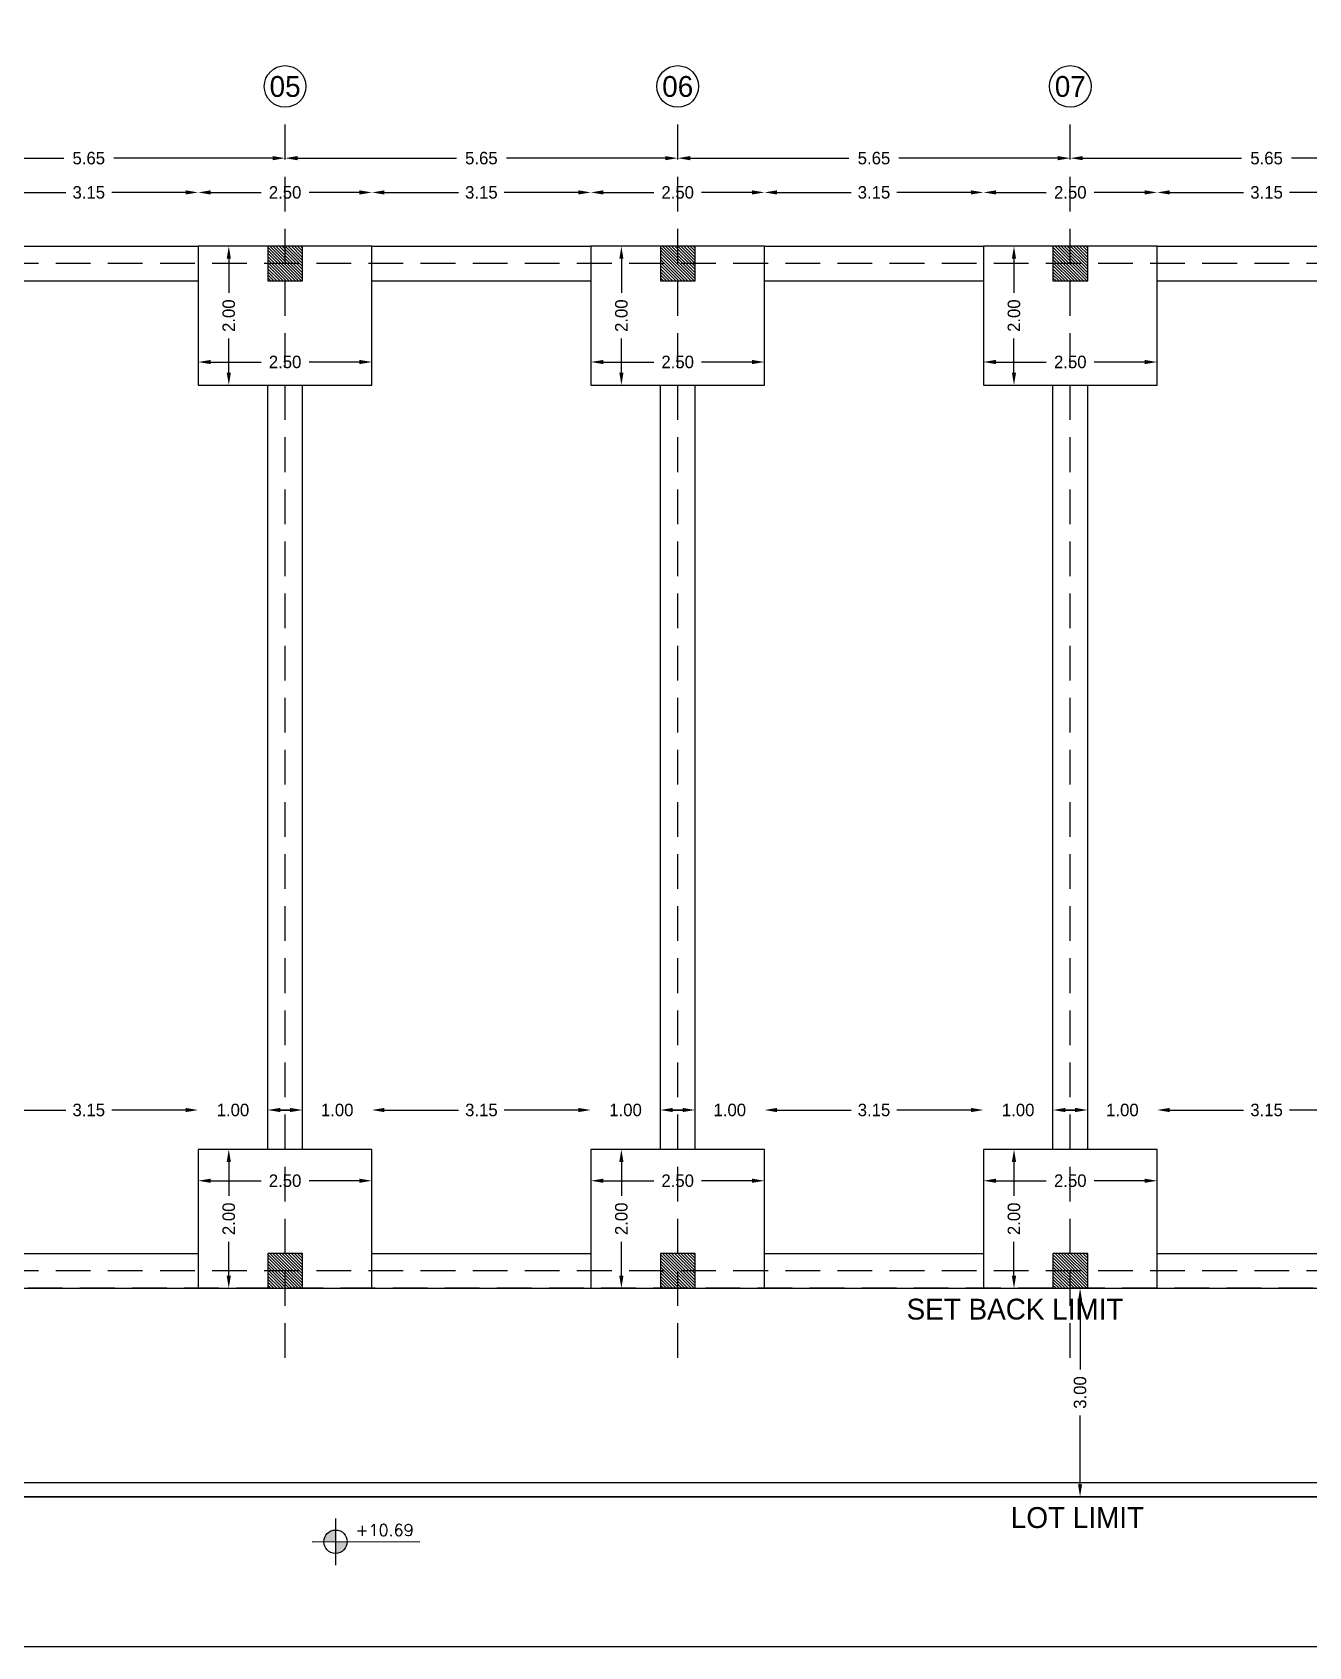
# Model space of a CAD drawing. Header units: metres. Extents: x -353217 to -351774, y -68080 to -67552.
# Drawn here: x -352452.78 to -352434.41, y -67837.88 to -67814.64 of the extents above; entities that cross this region are included whole.
import ezdxf
from ezdxf.enums import TextEntityAlignment as Align

# ---------------------------------------------------------------- set-up
doc = ezdxf.new("R2010")
doc.units = ezdxf.units.M
doc.header["$MEASUREMENT"] = 0
doc.header["$PDMODE"] = 2
doc.header["$PDSIZE"] = -0.6
doc.linetypes.add('DASHED', pattern=[0.75, 0.5, -0.25])
for name, color, linetype in [('A-dim', 4, 'Continuous'), ('A-HATCH', 9, 'Continuous'), ('A-levels', 4, 'Continuous'), ('A-TEXT', 6, 'Continuous'), ('A-walls', 5, 'Continuous'), ('Dim', 40, 'Continuous'), ('lot', 3, 'Continuous'), ('proj', 2, 'DASHED'), ('structure', 3, 'Continuous')]:
    doc.layers.add(name, color=color, linetype=linetype)
doc.styles.add('ROMANS', font='romans', dxfattribs={"height": 0.4})
doc.dimstyles.get("Standard").update_dxf_attribs({"dimtxt": 0.18, "dimasz": 0.18, "dimexe": 0.18, "dimexo": 0.0625, "dimgap": 0.09, "dimtad": 0, "dimzin": 0, "dimdsep": 46, "dimtxsty": 'Standard', "dimcen": 0.09, "dimse1": 1, "dimse2": 1, "dimadec": 0, "dimazin": 0, "dimtfac": 1, "dimtix": 1, "dimtofl": 0, "dimtmove": 0, "dimatfit": 3, "dimfxl": 1, "dimtolj": 1, "dimtzin": 0, "dimarcsym": 0})

# ---------------------------------------------------------------- blocks, each defined once
blk = doc.blocks.new('planlev')
h = blk.add_hatch(color=256)
h.paths.add_polyline_path([(0, 0.2, 0.414214), (-0.2, 0), (0, 0)])
h.paths.add_polyline_path([(0.2, 0), (0, 0), (0, -0.2, 0.414214)])
for p, q in [((0, 0.4), (0, -0.4)), ((-0.4, 0), (1.445, 0))]:
    blk.add_line(p, q)
blk.add_circle((0, 0), 0.2)
at = {"style": 'ROMANS'}
for tag, p in [('LEVEL-NOTATION', (0.345, 0.099)), ('FINISH', (0.345, -0.301))]:
    blk.add_attdef(tag, p, '', height=0.2, dxfattribs=at)
blk = doc.blocks.new('*D275')
at = {"layer": 'A-dim', "color": 0, "lineweight": -2, "transparency": 16777216}
for p, q in [((-352437.7, -67832.896), (-352437.7, -67833.886)), ((-352437.7, -67835.536), (-352437.7, -67834.546))]:
    blk.add_line(p, q, dxfattribs=at)
at = {"layer": 'A-dim', "color": 0, "transparency": 16777216}
for points in [[(-352437.73, -67832.896), (-352437.67, -67832.896), (-352437.7, -67832.716)], [(-352437.73, -67835.536), (-352437.67, -67835.536), (-352437.7, -67835.716)]]:
    blk.add_solid(points, dxfattribs=at)
at = {"layer": 'Defpoints', "color": 0, "transparency": 16777216}
for p in [(-352437.591, -67832.716), (-352437.7, -67835.716), (-352437.591, -67835.716)]:
    blk.add_point(p, dxfattribs=at)
at = {"layer": 'A-dim', "color": 0, "transparency": 16777216, "insert": (-352437.7, -67834.216), "char_height": 0.18, "attachment_point": 5, "rotation": 90}
blk.add_mtext('\\A1;3.00', dxfattribs=at)
blk = doc.blocks.new('*D283')
at = {"layer": 'A-dim', "color": 0, "lineweight": -2, "transparency": 16777216}
for p, q in [((-352453.361, -67816.942), (-352452.296, -67816.942)), ((-352450.571, -67816.942), (-352451.636, -67816.942))]:
    blk.add_line(p, q, dxfattribs=at)
at = {"layer": 'A-dim', "color": 0, "transparency": 16777216}
for points in [[(-352453.361, -67816.912), (-352453.361, -67816.972), (-352453.541, -67816.942)], [(-352450.571, -67816.912), (-352450.571, -67816.972), (-352450.391, -67816.942)]]:
    blk.add_solid(points, dxfattribs=at)
at = {"layer": 'Defpoints', "color": 0, "transparency": 16777216}
for p in [(-352450.391, -67816.942), (-352450.391, -67817.716), (-352453.541, -67818.216)]:
    blk.add_point(p, dxfattribs=at)
at = {"layer": 'A-dim', "color": 0, "transparency": 16777216, "insert": (-352451.966, -67816.942), "char_height": 0.18, "attachment_point": 5}
blk.add_mtext('\\A1;3.15', dxfattribs=at)
blk = doc.blocks.new('*D284')
at = {"layer": 'A-dim', "color": 0, "lineweight": -2, "transparency": 16777216}
for p, q in [((-352450.211, -67816.942), (-352449.486, -67816.942)), ((-352448.071, -67816.942), (-352448.796, -67816.942))]:
    blk.add_line(p, q, dxfattribs=at)
at = {"layer": 'A-dim', "color": 0, "transparency": 16777216}
for points in [[(-352450.211, -67816.912), (-352450.211, -67816.972), (-352450.391, -67816.942)], [(-352448.071, -67816.912), (-352448.071, -67816.972), (-352447.891, -67816.942)]]:
    blk.add_solid(points, dxfattribs=at)
at = {"layer": 'Defpoints', "color": 0, "transparency": 16777216}
for p in [(-352447.891, -67816.942), (-352450.391, -67817.716), (-352447.891, -67817.716)]:
    blk.add_point(p, dxfattribs=at)
at = {"layer": 'A-dim', "color": 0, "transparency": 16777216, "insert": (-352449.141, -67816.942), "char_height": 0.18, "attachment_point": 5}
blk.add_mtext('\\A1;2.50', dxfattribs=at)
blk = doc.blocks.new('*D285')
at = {"layer": 'A-dim', "color": 0, "lineweight": -2, "transparency": 16777216}
for p, q in [((-352447.711, -67816.942), (-352446.646, -67816.942)), ((-352444.921, -67816.942), (-352445.986, -67816.942))]:
    blk.add_line(p, q, dxfattribs=at)
at = {"layer": 'A-dim', "color": 0, "transparency": 16777216}
for points in [[(-352447.711, -67816.912), (-352447.711, -67816.972), (-352447.891, -67816.942)], [(-352444.921, -67816.912), (-352444.921, -67816.972), (-352444.741, -67816.942)]]:
    blk.add_solid(points, dxfattribs=at)
at = {"layer": 'Defpoints', "color": 0, "transparency": 16777216}
for p in [(-352444.741, -67816.942), (-352447.891, -67817.716), (-352444.741, -67817.716)]:
    blk.add_point(p, dxfattribs=at)
at = {"layer": 'A-dim', "color": 0, "transparency": 16777216, "insert": (-352446.316, -67816.942), "char_height": 0.18, "attachment_point": 5}
blk.add_mtext('\\A1;3.15', dxfattribs=at)
blk = doc.blocks.new('*D286')
at = {"layer": 'A-dim', "color": 0, "lineweight": -2, "transparency": 16777216}
for p, q in [((-352444.561, -67816.942), (-352443.836, -67816.942)), ((-352442.421, -67816.942), (-352443.146, -67816.942))]:
    blk.add_line(p, q, dxfattribs=at)
at = {"layer": 'A-dim', "color": 0, "transparency": 16777216}
for points in [[(-352444.561, -67816.912), (-352444.561, -67816.972), (-352444.741, -67816.942)], [(-352442.421, -67816.912), (-352442.421, -67816.972), (-352442.241, -67816.942)]]:
    blk.add_solid(points, dxfattribs=at)
at = {"layer": 'Defpoints', "color": 0, "transparency": 16777216}
for p in [(-352442.241, -67816.942), (-352444.741, -67817.716), (-352442.241, -67817.716)]:
    blk.add_point(p, dxfattribs=at)
at = {"layer": 'A-dim', "color": 0, "transparency": 16777216, "insert": (-352443.491, -67816.942), "char_height": 0.18, "attachment_point": 5}
blk.add_mtext('\\A1;2.50', dxfattribs=at)
blk = doc.blocks.new('*D287')
at = {"layer": 'A-dim', "color": 0, "lineweight": -2, "transparency": 16777216}
for p, q in [((-352442.061, -67816.942), (-352440.996, -67816.942)), ((-352439.271, -67816.942), (-352440.336, -67816.942))]:
    blk.add_line(p, q, dxfattribs=at)
at = {"layer": 'A-dim', "color": 0, "transparency": 16777216}
for points in [[(-352442.061, -67816.912), (-352442.061, -67816.972), (-352442.241, -67816.942)], [(-352439.271, -67816.912), (-352439.271, -67816.972), (-352439.091, -67816.942)]]:
    blk.add_solid(points, dxfattribs=at)
at = {"layer": 'Defpoints', "color": 0, "transparency": 16777216}
for p in [(-352439.091, -67816.942), (-352442.241, -67817.716), (-352439.091, -67817.716)]:
    blk.add_point(p, dxfattribs=at)
at = {"layer": 'A-dim', "color": 0, "transparency": 16777216, "insert": (-352440.666, -67816.942), "char_height": 0.18, "attachment_point": 5}
blk.add_mtext('\\A1;3.15', dxfattribs=at)
blk = doc.blocks.new('*D288')
at = {"layer": 'A-dim', "color": 0, "lineweight": -2, "transparency": 16777216}
for p, q in [((-352438.911, -67816.942), (-352438.186, -67816.942)), ((-352436.771, -67816.942), (-352437.496, -67816.942))]:
    blk.add_line(p, q, dxfattribs=at)
at = {"layer": 'A-dim', "color": 0, "transparency": 16777216}
for points in [[(-352438.911, -67816.912), (-352438.911, -67816.972), (-352439.091, -67816.942)], [(-352436.771, -67816.912), (-352436.771, -67816.972), (-352436.591, -67816.942)]]:
    blk.add_solid(points, dxfattribs=at)
at = {"layer": 'Defpoints', "color": 0, "transparency": 16777216}
for p in [(-352436.591, -67816.942), (-352439.091, -67817.716), (-352436.591, -67817.716)]:
    blk.add_point(p, dxfattribs=at)
at = {"layer": 'A-dim', "color": 0, "transparency": 16777216, "insert": (-352437.841, -67816.942), "char_height": 0.18, "attachment_point": 5}
blk.add_mtext('\\A1;2.50', dxfattribs=at)
blk = doc.blocks.new('*D289')
at = {"layer": 'A-dim', "color": 0, "lineweight": -2, "transparency": 16777216}
for p, q in [((-352436.411, -67816.942), (-352435.346, -67816.942)), ((-352433.621, -67816.942), (-352434.686, -67816.942))]:
    blk.add_line(p, q, dxfattribs=at)
at = {"layer": 'A-dim', "color": 0, "transparency": 16777216}
for points in [[(-352436.411, -67816.912), (-352436.411, -67816.972), (-352436.591, -67816.942)], [(-352433.621, -67816.912), (-352433.621, -67816.972), (-352433.441, -67816.942)]]:
    blk.add_solid(points, dxfattribs=at)
at = {"layer": 'Defpoints', "color": 0, "transparency": 16777216}
for p in [(-352433.441, -67816.942), (-352436.591, -67817.716), (-352433.441, -67817.716)]:
    blk.add_point(p, dxfattribs=at)
at = {"layer": 'A-dim', "color": 0, "transparency": 16777216, "insert": (-352435.016, -67816.942), "char_height": 0.18, "attachment_point": 5}
blk.add_mtext('\\A1;3.15', dxfattribs=at)
blk = doc.blocks.new('*D304')
at = {"layer": 'A-dim', "color": 0, "lineweight": -2, "transparency": 16777216}
for p, q in [((-352453.361, -67830.15), (-352452.296, -67830.15)), ((-352450.571, -67830.15), (-352451.636, -67830.15))]:
    blk.add_line(p, q, dxfattribs=at)
at = {"layer": 'A-dim', "color": 0, "transparency": 16777216}
for points in [[(-352453.361, -67830.12), (-352453.361, -67830.18), (-352453.541, -67830.15)], [(-352450.571, -67830.12), (-352450.571, -67830.18), (-352450.391, -67830.15)]]:
    blk.add_solid(points, dxfattribs=at)
at = {"layer": 'Defpoints', "color": 0, "transparency": 16777216}
for p in [(-352450.391, -67830.15), (-352453.541, -67830.716), (-352450.391, -67830.716)]:
    blk.add_point(p, dxfattribs=at)
at = {"layer": 'A-dim', "color": 0, "transparency": 16777216, "insert": (-352451.966, -67830.15), "char_height": 0.18, "attachment_point": 5}
blk.add_mtext('\\A1;3.15', dxfattribs=at)
blk = doc.blocks.new('*D305')
at = {"layer": 'A-dim', "color": 0, "lineweight": -2, "transparency": 16777216}
for p, q in [((-352450.571, -67830.15), (-352450.751, -67830.15)), ((-352449.211, -67830.15), (-352449.031, -67830.15))]:
    blk.add_line(p, q, dxfattribs=at)
at = {"layer": 'A-dim', "color": 0, "transparency": 16777216}
for points in [[(-352450.571, -67830.12), (-352450.571, -67830.18), (-352450.391, -67830.15)], [(-352449.211, -67830.12), (-352449.211, -67830.18), (-352449.391, -67830.15)]]:
    blk.add_solid(points, dxfattribs=at)
at = {"layer": 'Defpoints', "color": 0, "transparency": 16777216}
for p in [(-352449.391, -67830.15), (-352450.391, -67830.716), (-352449.391, -67830.716)]:
    blk.add_point(p, dxfattribs=at)
at = {"layer": 'A-dim', "color": 0, "transparency": 16777216, "insert": (-352449.891, -67830.15), "char_height": 0.18, "attachment_point": 5}
blk.add_mtext('\\A1;1.00', dxfattribs=at)
blk = doc.blocks.new('*D306')
at = {"layer": 'A-dim', "color": 0, "lineweight": -2, "transparency": 16777216}
for p, q in [((-352449.071, -67830.15), (-352449.251, -67830.15)), ((-352447.711, -67830.15), (-352447.531, -67830.15))]:
    blk.add_line(p, q, dxfattribs=at)
at = {"layer": 'A-dim', "color": 0, "transparency": 16777216}
for points in [[(-352449.071, -67830.12), (-352449.071, -67830.18), (-352448.891, -67830.15)], [(-352447.711, -67830.12), (-352447.711, -67830.18), (-352447.891, -67830.15)]]:
    blk.add_solid(points, dxfattribs=at)
at = {"layer": 'Defpoints', "color": 0, "transparency": 16777216}
for p in [(-352447.891, -67830.15), (-352448.891, -67830.716), (-352447.891, -67830.716)]:
    blk.add_point(p, dxfattribs=at)
at = {"layer": 'A-dim', "color": 0, "transparency": 16777216, "insert": (-352448.391, -67830.15), "char_height": 0.18, "attachment_point": 5}
blk.add_mtext('\\A1;1.00', dxfattribs=at)
blk = doc.blocks.new('*D307')
at = {"layer": 'A-dim', "color": 0, "lineweight": -2, "transparency": 16777216}
for p, q in [((-352447.711, -67830.15), (-352446.646, -67830.15)), ((-352444.921, -67830.15), (-352445.986, -67830.15))]:
    blk.add_line(p, q, dxfattribs=at)
at = {"layer": 'A-dim', "color": 0, "transparency": 16777216}
for points in [[(-352447.711, -67830.12), (-352447.711, -67830.18), (-352447.891, -67830.15)], [(-352444.921, -67830.12), (-352444.921, -67830.18), (-352444.741, -67830.15)]]:
    blk.add_solid(points, dxfattribs=at)
at = {"layer": 'Defpoints', "color": 0, "transparency": 16777216}
for p in [(-352444.741, -67830.15), (-352447.891, -67830.716), (-352444.741, -67830.716)]:
    blk.add_point(p, dxfattribs=at)
at = {"layer": 'A-dim', "color": 0, "transparency": 16777216, "insert": (-352446.316, -67830.15), "char_height": 0.18, "attachment_point": 5}
blk.add_mtext('\\A1;3.15', dxfattribs=at)
blk = doc.blocks.new('*D308')
at = {"layer": 'A-dim', "color": 0, "lineweight": -2, "transparency": 16777216}
for p, q in [((-352444.921, -67830.15), (-352445.101, -67830.15)), ((-352443.561, -67830.15), (-352443.381, -67830.15))]:
    blk.add_line(p, q, dxfattribs=at)
at = {"layer": 'A-dim', "color": 0, "transparency": 16777216}
for points in [[(-352444.921, -67830.12), (-352444.921, -67830.18), (-352444.741, -67830.15)], [(-352443.561, -67830.12), (-352443.561, -67830.18), (-352443.741, -67830.15)]]:
    blk.add_solid(points, dxfattribs=at)
at = {"layer": 'Defpoints', "color": 0, "transparency": 16777216}
for p in [(-352443.741, -67830.15), (-352444.741, -67830.716), (-352443.741, -67830.716)]:
    blk.add_point(p, dxfattribs=at)
at = {"layer": 'A-dim', "color": 0, "transparency": 16777216, "insert": (-352444.241, -67830.15), "char_height": 0.18, "attachment_point": 5}
blk.add_mtext('\\A1;1.00', dxfattribs=at)
blk = doc.blocks.new('*D309')
at = {"layer": 'A-dim', "color": 0, "lineweight": -2, "transparency": 16777216}
for p, q in [((-352443.421, -67830.15), (-352443.601, -67830.15)), ((-352442.061, -67830.15), (-352441.881, -67830.15))]:
    blk.add_line(p, q, dxfattribs=at)
at = {"layer": 'A-dim', "color": 0, "transparency": 16777216}
for points in [[(-352443.421, -67830.12), (-352443.421, -67830.18), (-352443.241, -67830.15)], [(-352442.061, -67830.12), (-352442.061, -67830.18), (-352442.241, -67830.15)]]:
    blk.add_solid(points, dxfattribs=at)
at = {"layer": 'Defpoints', "color": 0, "transparency": 16777216}
for p in [(-352442.241, -67830.15), (-352443.241, -67830.716), (-352442.241, -67830.716)]:
    blk.add_point(p, dxfattribs=at)
at = {"layer": 'A-dim', "color": 0, "transparency": 16777216, "insert": (-352442.741, -67830.15), "char_height": 0.18, "attachment_point": 5}
blk.add_mtext('\\A1;1.00', dxfattribs=at)
blk = doc.blocks.new('*D310')
at = {"layer": 'A-dim', "color": 0, "lineweight": -2, "transparency": 16777216}
for p, q in [((-352442.061, -67830.15), (-352440.996, -67830.15)), ((-352439.271, -67830.15), (-352440.336, -67830.15))]:
    blk.add_line(p, q, dxfattribs=at)
at = {"layer": 'A-dim', "color": 0, "transparency": 16777216}
for points in [[(-352442.061, -67830.12), (-352442.061, -67830.18), (-352442.241, -67830.15)], [(-352439.271, -67830.12), (-352439.271, -67830.18), (-352439.091, -67830.15)]]:
    blk.add_solid(points, dxfattribs=at)
at = {"layer": 'Defpoints', "color": 0, "transparency": 16777216}
for p in [(-352439.091, -67830.15), (-352442.241, -67830.716), (-352439.091, -67830.716)]:
    blk.add_point(p, dxfattribs=at)
at = {"layer": 'A-dim', "color": 0, "transparency": 16777216, "insert": (-352440.666, -67830.15), "char_height": 0.18, "attachment_point": 5}
blk.add_mtext('\\A1;3.15', dxfattribs=at)
blk = doc.blocks.new('*D311')
at = {"layer": 'A-dim', "color": 0, "lineweight": -2, "transparency": 16777216}
for p, q in [((-352439.271, -67830.15), (-352439.451, -67830.15)), ((-352437.911, -67830.15), (-352437.731, -67830.15))]:
    blk.add_line(p, q, dxfattribs=at)
at = {"layer": 'A-dim', "color": 0, "transparency": 16777216}
for points in [[(-352439.271, -67830.12), (-352439.271, -67830.18), (-352439.091, -67830.15)], [(-352437.911, -67830.12), (-352437.911, -67830.18), (-352438.091, -67830.15)]]:
    blk.add_solid(points, dxfattribs=at)
at = {"layer": 'Defpoints', "color": 0, "transparency": 16777216}
for p in [(-352438.091, -67830.15), (-352439.091, -67830.716), (-352438.091, -67830.716)]:
    blk.add_point(p, dxfattribs=at)
at = {"layer": 'A-dim', "color": 0, "transparency": 16777216, "insert": (-352438.591, -67830.15), "char_height": 0.18, "attachment_point": 5}
blk.add_mtext('\\A1;1.00', dxfattribs=at)
blk = doc.blocks.new('*D312')
at = {"layer": 'A-dim', "color": 0, "lineweight": -2, "transparency": 16777216}
for p, q in [((-352437.771, -67830.15), (-352437.951, -67830.15)), ((-352436.411, -67830.15), (-352436.231, -67830.15))]:
    blk.add_line(p, q, dxfattribs=at)
at = {"layer": 'A-dim', "color": 0, "transparency": 16777216}
for points in [[(-352437.771, -67830.12), (-352437.771, -67830.18), (-352437.591, -67830.15)], [(-352436.411, -67830.12), (-352436.411, -67830.18), (-352436.591, -67830.15)]]:
    blk.add_solid(points, dxfattribs=at)
at = {"layer": 'Defpoints', "color": 0, "transparency": 16777216}
for p in [(-352436.591, -67830.15), (-352437.591, -67830.716), (-352436.591, -67830.716)]:
    blk.add_point(p, dxfattribs=at)
at = {"layer": 'A-dim', "color": 0, "transparency": 16777216, "insert": (-352437.091, -67830.15), "char_height": 0.18, "attachment_point": 5}
blk.add_mtext('\\A1;1.00', dxfattribs=at)
blk = doc.blocks.new('*D313')
at = {"layer": 'A-dim', "color": 0, "lineweight": -2, "transparency": 16777216}
for p, q in [((-352436.411, -67830.15), (-352435.346, -67830.15)), ((-352433.621, -67830.15), (-352434.686, -67830.15))]:
    blk.add_line(p, q, dxfattribs=at)
at = {"layer": 'A-dim', "color": 0, "transparency": 16777216}
for points in [[(-352436.411, -67830.12), (-352436.411, -67830.18), (-352436.591, -67830.15)], [(-352433.621, -67830.12), (-352433.621, -67830.18), (-352433.441, -67830.15)]]:
    blk.add_solid(points, dxfattribs=at)
at = {"layer": 'Defpoints', "color": 0, "transparency": 16777216}
for p in [(-352433.441, -67830.15), (-352436.591, -67830.716), (-352433.441, -67830.716)]:
    blk.add_point(p, dxfattribs=at)
at = {"layer": 'A-dim', "color": 0, "transparency": 16777216, "insert": (-352435.016, -67830.15), "char_height": 0.18, "attachment_point": 5}
blk.add_mtext('\\A1;3.15', dxfattribs=at)
blk = doc.blocks.new('*D320')
at = {"layer": 'A-dim', "color": 0, "lineweight": -2, "transparency": 16777216}
for p, q in [((-352438.911, -67819.383), (-352438.186, -67819.383)), ((-352436.771, -67819.383), (-352437.496, -67819.383))]:
    blk.add_line(p, q, dxfattribs=at)
at = {"layer": 'A-dim', "color": 0, "transparency": 16777216}
for points in [[(-352438.911, -67819.353), (-352438.911, -67819.413), (-352439.091, -67819.383)], [(-352436.771, -67819.353), (-352436.771, -67819.413), (-352436.591, -67819.383)]]:
    blk.add_solid(points, dxfattribs=at)
at = {"layer": 'Defpoints', "color": 0, "transparency": 16777216}
for p in [(-352436.591, -67819.383), (-352439.091, -67819.716), (-352436.591, -67819.716)]:
    blk.add_point(p, dxfattribs=at)
at = {"layer": 'A-dim', "color": 0, "transparency": 16777216, "insert": (-352437.841, -67819.383), "char_height": 0.18, "attachment_point": 5}
blk.add_mtext('\\A1;2.50', dxfattribs=at)
blk = doc.blocks.new('*D321')
at = {"layer": 'A-dim', "color": 0, "lineweight": -2, "transparency": 16777216}
for p, q in [((-352438.651, -67817.896), (-352438.651, -67818.386)), ((-352438.651, -67819.536), (-352438.651, -67819.046))]:
    blk.add_line(p, q, dxfattribs=at)
at = {"layer": 'A-dim', "color": 0, "transparency": 16777216}
for points in [[(-352438.681, -67817.896), (-352438.621, -67817.896), (-352438.651, -67817.716)], [(-352438.681, -67819.536), (-352438.621, -67819.536), (-352438.651, -67819.716)]]:
    blk.add_solid(points, dxfattribs=at)
at = {"layer": 'Defpoints', "color": 0, "transparency": 16777216}
for p in [(-352439.091, -67817.716), (-352439.091, -67819.716), (-352438.651, -67819.716)]:
    blk.add_point(p, dxfattribs=at)
at = {"layer": 'A-dim', "color": 0, "transparency": 16777216, "insert": (-352438.651, -67818.716), "char_height": 0.18, "attachment_point": 5, "rotation": 90}
blk.add_mtext('\\A1;2.00', dxfattribs=at)
blk = doc.blocks.new('*D323')
at = {"layer": 'A-dim', "color": 0, "lineweight": -2, "transparency": 16777216}
for p, q in [((-352444.561, -67819.383), (-352443.836, -67819.383)), ((-352442.421, -67819.383), (-352443.146, -67819.383))]:
    blk.add_line(p, q, dxfattribs=at)
at = {"layer": 'A-dim', "color": 0, "transparency": 16777216}
for points in [[(-352444.561, -67819.353), (-352444.561, -67819.413), (-352444.741, -67819.383)], [(-352442.421, -67819.353), (-352442.421, -67819.413), (-352442.241, -67819.383)]]:
    blk.add_solid(points, dxfattribs=at)
at = {"layer": 'Defpoints', "color": 0, "transparency": 16777216}
for p in [(-352442.241, -67819.383), (-352444.741, -67819.716), (-352442.241, -67819.716)]:
    blk.add_point(p, dxfattribs=at)
at = {"layer": 'A-dim', "color": 0, "transparency": 16777216, "insert": (-352443.491, -67819.383), "char_height": 0.18, "attachment_point": 5}
blk.add_mtext('\\A1;2.50', dxfattribs=at)
blk = doc.blocks.new('*D322')
at = {"layer": 'A-dim', "color": 0, "lineweight": -2, "transparency": 16777216}
for p, q in [((-352444.301, -67817.896), (-352444.301, -67818.386)), ((-352444.301, -67819.536), (-352444.301, -67819.046))]:
    blk.add_line(p, q, dxfattribs=at)
at = {"layer": 'A-dim', "color": 0, "transparency": 16777216}
for points in [[(-352444.331, -67817.896), (-352444.271, -67817.896), (-352444.301, -67817.716)], [(-352444.331, -67819.536), (-352444.271, -67819.536), (-352444.301, -67819.716)]]:
    blk.add_solid(points, dxfattribs=at)
at = {"layer": 'Defpoints', "color": 0, "transparency": 16777216}
for p in [(-352444.741, -67817.716), (-352444.741, -67819.716), (-352444.301, -67819.716)]:
    blk.add_point(p, dxfattribs=at)
at = {"layer": 'A-dim', "color": 0, "transparency": 16777216, "insert": (-352444.301, -67818.716), "char_height": 0.18, "attachment_point": 5, "rotation": 90}
blk.add_mtext('\\A1;2.00', dxfattribs=at)
blk = doc.blocks.new('*D325')
at = {"layer": 'A-dim', "color": 0, "lineweight": -2, "transparency": 16777216}
for p, q in [((-352450.211, -67819.383), (-352449.486, -67819.383)), ((-352448.071, -67819.383), (-352448.796, -67819.383))]:
    blk.add_line(p, q, dxfattribs=at)
at = {"layer": 'A-dim', "color": 0, "transparency": 16777216}
for points in [[(-352450.211, -67819.353), (-352450.211, -67819.413), (-352450.391, -67819.383)], [(-352448.071, -67819.353), (-352448.071, -67819.413), (-352447.891, -67819.383)]]:
    blk.add_solid(points, dxfattribs=at)
at = {"layer": 'Defpoints', "color": 0, "transparency": 16777216}
for p in [(-352447.891, -67819.383), (-352450.391, -67819.716), (-352447.891, -67819.716)]:
    blk.add_point(p, dxfattribs=at)
at = {"layer": 'A-dim', "color": 0, "transparency": 16777216, "insert": (-352449.141, -67819.383), "char_height": 0.18, "attachment_point": 5}
blk.add_mtext('\\A1;2.50', dxfattribs=at)
blk = doc.blocks.new('*D324')
at = {"layer": 'A-dim', "color": 0, "lineweight": -2, "transparency": 16777216}
for p, q in [((-352449.951, -67817.896), (-352449.951, -67818.386)), ((-352449.951, -67819.536), (-352449.951, -67819.046))]:
    blk.add_line(p, q, dxfattribs=at)
at = {"layer": 'A-dim', "color": 0, "transparency": 16777216}
for points in [[(-352449.981, -67817.896), (-352449.921, -67817.896), (-352449.951, -67817.716)], [(-352449.981, -67819.536), (-352449.921, -67819.536), (-352449.951, -67819.716)]]:
    blk.add_solid(points, dxfattribs=at)
at = {"layer": 'Defpoints', "color": 0, "transparency": 16777216}
for p in [(-352450.391, -67817.716), (-352450.391, -67819.716), (-352449.951, -67819.716)]:
    blk.add_point(p, dxfattribs=at)
at = {"layer": 'A-dim', "color": 0, "transparency": 16777216, "insert": (-352449.951, -67818.716), "char_height": 0.18, "attachment_point": 5, "rotation": 90}
blk.add_mtext('\\A1;2.00', dxfattribs=at)
blk = doc.blocks.new('*D342')
at = {"layer": 'A-dim', "color": 0, "lineweight": -2, "transparency": 16777216}
for p, q in [((-352450.211, -67831.168), (-352449.486, -67831.168)), ((-352448.071, -67831.168), (-352448.796, -67831.168))]:
    blk.add_line(p, q, dxfattribs=at)
at = {"layer": 'A-dim', "color": 0, "transparency": 16777216}
for points in [[(-352450.211, -67831.138), (-352450.211, -67831.198), (-352450.391, -67831.168)], [(-352448.071, -67831.138), (-352448.071, -67831.198), (-352447.891, -67831.168)]]:
    blk.add_solid(points, dxfattribs=at)
at = {"layer": 'Defpoints', "color": 0, "transparency": 16777216}
for p in [(-352450.391, -67830.716), (-352447.891, -67830.716), (-352447.891, -67831.168)]:
    blk.add_point(p, dxfattribs=at)
at = {"layer": 'A-dim', "color": 0, "transparency": 16777216, "insert": (-352449.141, -67831.168), "char_height": 0.18, "attachment_point": 5}
blk.add_mtext('\\A1;2.50', dxfattribs=at)
blk = doc.blocks.new('*D343')
at = {"layer": 'A-dim', "color": 0, "lineweight": -2, "transparency": 16777216}
for p, q in [((-352449.951, -67830.896), (-352449.951, -67831.386)), ((-352449.951, -67832.536), (-352449.951, -67832.046))]:
    blk.add_line(p, q, dxfattribs=at)
at = {"layer": 'A-dim', "color": 0, "transparency": 16777216}
for points in [[(-352449.981, -67830.896), (-352449.921, -67830.896), (-352449.951, -67830.716)], [(-352449.981, -67832.536), (-352449.921, -67832.536), (-352449.951, -67832.716)]]:
    blk.add_solid(points, dxfattribs=at)
at = {"layer": 'Defpoints', "color": 0, "transparency": 16777216}
for p in [(-352447.891, -67830.716), (-352449.951, -67832.716), (-352447.891, -67832.716)]:
    blk.add_point(p, dxfattribs=at)
at = {"layer": 'A-dim', "color": 0, "transparency": 16777216, "insert": (-352449.951, -67831.716), "char_height": 0.18, "attachment_point": 5, "rotation": 90}
blk.add_mtext('\\A1;2.00', dxfattribs=at)
blk = doc.blocks.new('*D344')
at = {"layer": 'A-dim', "color": 0, "lineweight": -2, "transparency": 16777216}
for p, q in [((-352444.561, -67831.168), (-352443.836, -67831.168)), ((-352442.421, -67831.168), (-352443.146, -67831.168))]:
    blk.add_line(p, q, dxfattribs=at)
at = {"layer": 'A-dim', "color": 0, "transparency": 16777216}
for points in [[(-352444.561, -67831.138), (-352444.561, -67831.198), (-352444.741, -67831.168)], [(-352442.421, -67831.138), (-352442.421, -67831.198), (-352442.241, -67831.168)]]:
    blk.add_solid(points, dxfattribs=at)
at = {"layer": 'Defpoints', "color": 0, "transparency": 16777216}
for p in [(-352444.741, -67830.716), (-352442.241, -67830.716), (-352442.241, -67831.168)]:
    blk.add_point(p, dxfattribs=at)
at = {"layer": 'A-dim', "color": 0, "transparency": 16777216, "insert": (-352443.491, -67831.168), "char_height": 0.18, "attachment_point": 5}
blk.add_mtext('\\A1;2.50', dxfattribs=at)
blk = doc.blocks.new('*D345')
at = {"layer": 'A-dim', "color": 0, "lineweight": -2, "transparency": 16777216}
for p, q in [((-352444.301, -67830.896), (-352444.301, -67831.386)), ((-352444.301, -67832.536), (-352444.301, -67832.046))]:
    blk.add_line(p, q, dxfattribs=at)
at = {"layer": 'A-dim', "color": 0, "transparency": 16777216}
for points in [[(-352444.331, -67830.896), (-352444.271, -67830.896), (-352444.301, -67830.716)], [(-352444.331, -67832.536), (-352444.271, -67832.536), (-352444.301, -67832.716)]]:
    blk.add_solid(points, dxfattribs=at)
at = {"layer": 'Defpoints', "color": 0, "transparency": 16777216}
for p in [(-352442.241, -67830.716), (-352444.301, -67832.716), (-352442.241, -67832.716)]:
    blk.add_point(p, dxfattribs=at)
at = {"layer": 'A-dim', "color": 0, "transparency": 16777216, "insert": (-352444.301, -67831.716), "char_height": 0.18, "attachment_point": 5, "rotation": 90}
blk.add_mtext('\\A1;2.00', dxfattribs=at)
blk = doc.blocks.new('*D346')
at = {"layer": 'A-dim', "color": 0, "lineweight": -2, "transparency": 16777216}
for p, q in [((-352438.911, -67831.168), (-352438.186, -67831.168)), ((-352436.771, -67831.168), (-352437.496, -67831.168))]:
    blk.add_line(p, q, dxfattribs=at)
at = {"layer": 'A-dim', "color": 0, "transparency": 16777216}
for points in [[(-352438.911, -67831.138), (-352438.911, -67831.198), (-352439.091, -67831.168)], [(-352436.771, -67831.138), (-352436.771, -67831.198), (-352436.591, -67831.168)]]:
    blk.add_solid(points, dxfattribs=at)
at = {"layer": 'Defpoints', "color": 0, "transparency": 16777216}
for p in [(-352439.091, -67830.716), (-352436.591, -67830.716), (-352436.591, -67831.168)]:
    blk.add_point(p, dxfattribs=at)
at = {"layer": 'A-dim', "color": 0, "transparency": 16777216, "insert": (-352437.841, -67831.168), "char_height": 0.18, "attachment_point": 5}
blk.add_mtext('\\A1;2.50', dxfattribs=at)
blk = doc.blocks.new('*D347')
at = {"layer": 'A-dim', "color": 0, "lineweight": -2, "transparency": 16777216}
for p, q in [((-352438.651, -67830.896), (-352438.651, -67831.386)), ((-352438.651, -67832.536), (-352438.651, -67832.046))]:
    blk.add_line(p, q, dxfattribs=at)
at = {"layer": 'A-dim', "color": 0, "transparency": 16777216}
for points in [[(-352438.681, -67830.896), (-352438.621, -67830.896), (-352438.651, -67830.716)], [(-352438.681, -67832.536), (-352438.621, -67832.536), (-352438.651, -67832.716)]]:
    blk.add_solid(points, dxfattribs=at)
at = {"layer": 'Defpoints', "color": 0, "transparency": 16777216}
for p in [(-352436.591, -67830.716), (-352438.651, -67832.716), (-352436.591, -67832.716)]:
    blk.add_point(p, dxfattribs=at)
at = {"layer": 'A-dim', "color": 0, "transparency": 16777216, "insert": (-352438.651, -67831.716), "char_height": 0.18, "attachment_point": 5, "rotation": 90}
blk.add_mtext('\\A1;2.00', dxfattribs=at)
blk = doc.blocks.new('*D352')
at = {"layer": 'A-dim', "color": 0, "lineweight": -2, "transparency": 16777216}
for p, q in [((-352448.961, -67816.449), (-352446.676, -67816.449)), ((-352443.671, -67816.449), (-352445.956, -67816.449))]:
    blk.add_line(p, q, dxfattribs=at)
at = {"layer": 'A-dim', "color": 0, "transparency": 16777216}
for points in [[(-352448.961, -67816.419), (-352448.961, -67816.479), (-352449.141, -67816.449)], [(-352443.671, -67816.419), (-352443.671, -67816.479), (-352443.491, -67816.449)]]:
    blk.add_solid(points, dxfattribs=at)
at = {"layer": 'Defpoints', "color": 0, "transparency": 16777216}
for p in [(-352449.141, -67815.716), (-352443.491, -67815.716), (-352443.491, -67816.449)]:
    blk.add_point(p, dxfattribs=at)
at = {"layer": 'A-dim', "color": 0, "transparency": 16777216, "insert": (-352446.316, -67816.449), "char_height": 0.18, "attachment_point": 5}
blk.add_mtext('\\A1;5.65', dxfattribs=at)
blk = doc.blocks.new('*D361')
at = {"layer": 'A-dim', "color": 0, "lineweight": -2, "transparency": 16777216}
for p, q in [((-352443.311, -67816.449), (-352441.026, -67816.449)), ((-352438.021, -67816.449), (-352440.306, -67816.449))]:
    blk.add_line(p, q, dxfattribs=at)
at = {"layer": 'A-dim', "color": 0, "transparency": 16777216}
for points in [[(-352443.311, -67816.419), (-352443.311, -67816.479), (-352443.491, -67816.449)], [(-352438.021, -67816.419), (-352438.021, -67816.479), (-352437.841, -67816.449)]]:
    blk.add_solid(points, dxfattribs=at)
at = {"layer": 'Defpoints', "color": 0, "transparency": 16777216}
for p in [(-352443.491, -67816.449), (-352437.841, -67816.449), (-352437.841, -67816.449)]:
    blk.add_point(p, dxfattribs=at)
at = {"layer": 'A-dim', "color": 0, "transparency": 16777216, "insert": (-352440.666, -67816.449), "char_height": 0.18, "attachment_point": 5}
blk.add_mtext('\\A1;5.65', dxfattribs=at)
blk = doc.blocks.new('*D362')
at = {"layer": 'A-dim', "color": 0, "lineweight": -2, "transparency": 16777216}
for p, q in [((-352437.661, -67816.449), (-352435.376, -67816.449)), ((-352432.371, -67816.449), (-352434.656, -67816.449))]:
    blk.add_line(p, q, dxfattribs=at)
at = {"layer": 'A-dim', "color": 0, "transparency": 16777216}
for points in [[(-352437.661, -67816.419), (-352437.661, -67816.479), (-352437.841, -67816.449)], [(-352432.371, -67816.419), (-352432.371, -67816.479), (-352432.191, -67816.449)]]:
    blk.add_solid(points, dxfattribs=at)
at = {"layer": 'Defpoints', "color": 0, "transparency": 16777216}
for p in [(-352437.841, -67816.449), (-352432.191, -67816.449), (-352432.191, -67816.449)]:
    blk.add_point(p, dxfattribs=at)
at = {"layer": 'A-dim', "color": 0, "transparency": 16777216, "insert": (-352435.016, -67816.449), "char_height": 0.18, "attachment_point": 5}
blk.add_mtext('\\A1;5.65', dxfattribs=at)
blk = doc.blocks.new('*D363')
at = {"layer": 'A-dim', "color": 0, "lineweight": -2, "transparency": 16777216}
for p, q in [((-352454.611, -67816.449), (-352452.326, -67816.449)), ((-352449.321, -67816.449), (-352451.606, -67816.449))]:
    blk.add_line(p, q, dxfattribs=at)
at = {"layer": 'A-dim', "color": 0, "transparency": 16777216}
for points in [[(-352454.611, -67816.419), (-352454.611, -67816.479), (-352454.791, -67816.449)], [(-352449.321, -67816.419), (-352449.321, -67816.479), (-352449.141, -67816.449)]]:
    blk.add_solid(points, dxfattribs=at)
at = {"layer": 'Defpoints', "color": 0, "transparency": 16777216}
for p in [(-352454.791, -67816.449), (-352449.141, -67816.449), (-352449.141, -67816.449)]:
    blk.add_point(p, dxfattribs=at)
at = {"layer": 'A-dim', "color": 0, "transparency": 16777216, "insert": (-352451.966, -67816.449), "char_height": 0.18, "attachment_point": 5}
blk.add_mtext('\\A1;5.65', dxfattribs=at)

msp = doc.modelspace()

# ---------------------------------------------------------------- hatches: boundary and pattern name
at = {"layer": 'A-HATCH'}
h = msp.add_hatch(dxfattribs=at)
h.set_pattern_fill('LINE', color=256, scale=0.25, angle=315, style=0)
h.set_pattern_definition([(315, (-352449.390604, -67818.216397), (0.0220971, 0.0220971), [])])
h.paths.add_polyline_path([(-352448.8906036, -67817.7163974), (-352449.3906036, -67817.7163974), (-352449.3906036, -67818.2163974), (-352448.8906036, -67818.2163974)])
h = msp.add_hatch(dxfattribs=at)
h.set_pattern_fill('LINE', color=256, scale=0.25, angle=315, style=0)
h.set_pattern_definition([(315, (-352443.740604, -67818.216397), (0.0220971, 0.0220971), [])])
h.paths.add_polyline_path([(-352443.2406036, -67817.7163974), (-352443.7406036, -67817.7163974), (-352443.7406036, -67818.2163974), (-352443.2406036, -67818.2163974)])
h = msp.add_hatch(dxfattribs=at)
h.set_pattern_fill('LINE', color=256, scale=0.25, angle=315, style=0)
h.set_pattern_definition([(315, (-352438.090604, -67818.216397), (0.0220971, 0.0220971), [])])
h.paths.add_polyline_path([(-352437.5906036, -67817.7163974), (-352438.0906036, -67817.7163974), (-352438.0906036, -67818.2163974), (-352437.5906036, -67818.2163974)])
h = msp.add_hatch(dxfattribs=at)
h.set_pattern_fill('LINE', color=256, scale=0.25, angle=315, style=0)
h.set_pattern_definition([(315, (-352449.390604, -67832.716397), (0.0220971, 0.0220971), [])])
h.paths.add_polyline_path([(-352448.8906036, -67832.2163974), (-352449.3906036, -67832.2163974), (-352449.3906036, -67832.7163974), (-352448.8906036, -67832.7163974)])
h = msp.add_hatch(dxfattribs=at)
h.set_pattern_fill('LINE', color=256, scale=0.25, angle=315, style=0)
h.set_pattern_definition([(315, (-352443.740604, -67832.716397), (0.0220971, 0.0220971), [])])
h.paths.add_polyline_path([(-352443.2406036, -67832.2163974), (-352443.7406036, -67832.2163974), (-352443.7406036, -67832.7163974), (-352443.2406036, -67832.7163974)])
h = msp.add_hatch(dxfattribs=at)
h.set_pattern_fill('LINE', color=256, scale=0.25, angle=315, style=0)
h.set_pattern_definition([(315, (-352438.090604, -67832.716397), (0.0220971, 0.0220971), [])])
h.paths.add_polyline_path([(-352437.5906036, -67832.2163974), (-352438.0906036, -67832.2163974), (-352438.0906036, -67832.7163974), (-352437.5906036, -67832.7163974)])

# ---------------------------------------------------------------- linework, layer by layer
msp.add_line((-352479.1960723, -67835.7163974), (-352427.5158223, -67835.7163974))
at = {"layer": 'A-TEXT'}
for centre in [(-352449.1406036, -67815.4163974), (-352443.4906036, -67815.4163974), (-352437.8406036, -67815.4163974)]:
    msp.add_circle(centre, 0.3, dxfattribs=at)
at = {"layer": 'A-walls'}
for p, q in [((-352453.5406036, -67817.7163974), (-352450.3906036, -67817.7163974)), ((-352447.8906036, -67817.7163974), (-352444.7406036, -67817.7163974)), ((-352442.2406036, -67817.7163974), (-352439.0906036, -67817.7163974)), ((-352436.5906036, -67817.7163974), (-352433.4406036, -67817.7163974)), ((-352453.5406036, -67818.2163974), (-352450.3906036, -67818.2163974)), ((-352447.8906036, -67818.2163974), (-352444.7406036, -67818.2163974)), ((-352442.2406036, -67818.2163974), (-352439.0906036, -67818.2163974)), ((-352436.5906036, -67818.2163974), (-352433.4406036, -67818.2163974)), ((-352449.3906036, -67830.7163974), (-352449.3906036, -67819.7163974)), ((-352448.8906036, -67830.7163974), (-352448.8906036, -67819.7163974)), ((-352443.7406036, -67830.7163974), (-352443.7406036, -67819.7163974)), ((-352443.2406036, -67830.7163974), (-352443.2406036, -67819.7163974)), ((-352438.0906036, -67830.7163974), (-352438.0906036, -67819.7163974)), ((-352437.5906036, -67830.7163974), (-352437.5906036, -67819.7163974)), ((-352453.5406036, -67832.2163974), (-352450.3906036, -67832.2163974)), ((-352447.8906036, -67832.2163974), (-352444.7406036, -67832.2163974)), ((-352442.2406036, -67832.2163974), (-352439.0906036, -67832.2163974)), ((-352436.5906036, -67832.2163974), (-352433.4406036, -67832.2163974)), ((-352453.5406036, -67832.7163974), (-352450.3906036, -67832.7163974)), ((-352447.8906036, -67832.7163974), (-352444.7406036, -67832.7163974)), ((-352442.2406036, -67832.7163974), (-352439.0906036, -67832.7163974)), ((-352436.5906036, -67832.7163974), (-352433.4406036, -67832.7163974))]:
    msp.add_line(p, q, dxfattribs=at)
msp.add_lwpolyline([(-352479.7652508, -67810.3676991), (-352479.7797468, -67809.8507424), (-352414.4923415, -67794.5440272), (-352413.8815705, -67820.5693195), (-352428.7166581, -67820.7648419), (-352427.5653906, -67835.5163974), (-352479.0600533, -67835.5163974), (-352479.6250452, -67815.3676991)], dxfattribs=at)
for points in [[(-352450.3906036, -67819.7163974), (-352447.8906036, -67819.7163974), (-352447.8906036, -67817.7163974), (-352450.3906036, -67817.7163974)], [(-352444.7406036, -67819.7163974), (-352442.2406036, -67819.7163974), (-352442.2406036, -67817.7163974), (-352444.7406036, -67817.7163974)], [(-352439.0906036, -67819.7163974), (-352436.5906036, -67819.7163974), (-352436.5906036, -67817.7163974), (-352439.0906036, -67817.7163974)], [(-352450.3906036, -67832.7163974), (-352447.8906036, -67832.7163974), (-352447.8906036, -67830.7163974), (-352450.3906036, -67830.7163974)], [(-352444.7406036, -67832.7163974), (-352442.2406036, -67832.7163974), (-352442.2406036, -67830.7163974), (-352444.7406036, -67830.7163974)], [(-352439.0906036, -67832.7163974), (-352436.5906036, -67832.7163974), (-352436.5906036, -67830.7163974), (-352439.0906036, -67830.7163974)]]:
    msp.add_lwpolyline(points, close=True, dxfattribs=at)
at = {"layer": 'Dim'}
msp.add_lwpolyline([(-352494.2698072, -67793.8752964), (-352405.2698072, -67793.8752964), (-352405.2698072, -67837.8752964), (-352494.2698072, -67837.8752964)], close=True, dxfattribs=at)
at = {"layer": 'lot'}
msp.add_lwpolyline([(-352479.9842414, -67809.6932632), (-352414.2981757, -67794.2930815), (-352413.6768847, -67820.7666391), (-352428.500662, -67820.9620125), (-352427.3491737, -67835.7163974), (-352479.2545236, -67835.7163974), (-352479.9842414, -67809.6932632)], dxfattribs=at)
at = {"layer": 'lot', "linetype": 'DASHED'}
msp.add_lwpolyline([(-352476.9168237, -67812.0554514), (-352417.2106625, -67798.0572659), (-352416.7471723, -67817.8068441), (-352431.7406036, -67818.0044534), (-352430.5924275, -67832.7163974), (-352476.3374678, -67832.7163974)], close=True, dxfattribs=at)
at = {"layer": 'proj'}
for p, q in [((-352449.1406036, -67833.7163974), (-352449.1406036, -67815.7163974)), ((-352443.4906036, -67833.7163974), (-352443.4906036, -67815.7163974)), ((-352437.8406036, -67833.7163974), (-352437.8406036, -67815.7163974)), ((-352430.9406036, -67817.9663974), (-352473.9406036, -67817.9663974)), ((-352430.9406036, -67832.4663974), (-352473.9406036, -67832.4663974))]:
    msp.add_line(p, q, dxfattribs=at)
at = {"layer": 'structure'}
for points in [[(-352449.3906036, -67818.2163974), (-352448.8906036, -67818.2163974), (-352448.8906036, -67817.7163974), (-352449.3906036, -67817.7163974)], [(-352438.0906036, -67818.2163974), (-352437.5906036, -67818.2163974), (-352437.5906036, -67817.7163974), (-352438.0906036, -67817.7163974)], [(-352449.3906036, -67832.7163974), (-352448.8906036, -67832.7163974), (-352448.8906036, -67832.2163974), (-352449.3906036, -67832.2163974)], [(-352443.7406036, -67832.7163974), (-352443.2406036, -67832.7163974), (-352443.2406036, -67832.2163974), (-352443.7406036, -67832.2163974)], [(-352438.0906036, -67832.7163974), (-352437.5906036, -67832.7163974), (-352437.5906036, -67832.2163974), (-352438.0906036, -67832.2163974)]]:
    msp.add_lwpolyline(points, close=True, dxfattribs=at)
for points in [[(-352443.7406036, -67818.2163974), (-352443.2406036, -67818.2163974), (-352443.2406036, -67817.7163974)], [(-352443.2406036, -67817.7163974), (-352443.7406036, -67817.7163974), (-352443.7406036, -67818.2163974)]]:
    msp.add_lwpolyline(points, dxfattribs=at)

# ---------------------------------------------------------------- block references
at = {"layer": 'A-levels'}
ref = msp.add_blockref('planlev', (-352448.4154368, -67836.3634014), dxfattribs=dict(at, xscale=0.8399999999811083, yscale=0.8400000266188385, zscale=0.8399999999811083, rotation=0.01238904898646651))
ref.add_attrib('LEVEL-NOTATION', '+10.69', (-352448.1255845, -67836.2804778), dxfattribs={"height": 0.168, "rotation": 0.01238905, "style": 'ROMANS'})

# ---------------------------------------------------------------- texts
at = {"layer": 'A-TEXT'}
for s, p in [('05', (-352449.1406036, -67815.4163974)), ('06', (-352443.4906036, -67815.4163974)), ('07', (-352437.8406036, -67815.4163974))]:
    msp.add_text(s, height=0.3, dxfattribs=at).set_placement(p, align=Align.MIDDLE_CENTER)
for s, p in [('SET BACK LIMIT', (-352440.1966174, -67833.1661027)), ('LOT LIMIT', (-352438.6959501, -67836.1661027))]:
    msp.add_text(s, height=0.3, dxfattribs=at).set_placement(p)

# ---------------------------------------------------------------- dimensions: what is measured, and where the dimension line sits
at = {"layer": 'A-dim'}
for base, p1, p2, override, picture, middle in [((-352443.4906036, -67816.4488216), (-352449.1406036, -67815.7163974), (-352443.4906036, -67815.7163974), {"dimtmove": 1, "dimfxl": 0.5}, '*D352', (-352446.3156036, -67816.4488216)), ((-352450.3906036, -67816.9423471), (-352453.5406036, -67818.2163974), (-352450.3906036, -67817.7163974), {"dimtmove": 1, "dimfxl": 0.5}, '*D283', (-352451.9656036, -67816.9423471)), ((-352447.8906036, -67816.9423471), (-352450.3906036, -67817.7163974), (-352447.8906036, -67817.7163974), {"dimtmove": 1, "dimfxl": 0.5}, '*D284', (-352449.1406036, -67816.9423471)), ((-352444.7406036, -67816.9423471), (-352447.8906036, -67817.7163974), (-352444.7406036, -67817.7163974), {"dimtmove": 1, "dimfxl": 0.5}, '*D285', (-352446.3156036, -67816.9423471)), ((-352442.2406036, -67816.9423471), (-352444.7406036, -67817.7163974), (-352442.2406036, -67817.7163974), {"dimtmove": 1, "dimfxl": 0.5}, '*D286', (-352443.4906036, -67816.9423471)), ((-352439.0906036, -67816.9423471), (-352442.2406036, -67817.7163974), (-352439.0906036, -67817.7163974), {"dimtmove": 1, "dimfxl": 0.5}, '*D287', (-352440.6656036, -67816.9423471)), ((-352436.5906036, -67816.9423471), (-352439.0906036, -67817.7163974), (-352436.5906036, -67817.7163974), {"dimtmove": 1, "dimfxl": 0.5}, '*D288', (-352437.8406036, -67816.9423471)), ((-352433.4406036, -67816.9423471), (-352436.5906036, -67817.7163974), (-352433.4406036, -67817.7163974), {"dimtmove": 1, "dimfxl": 0.5}, '*D289', (-352435.0156036, -67816.9423471)), ((-352447.8906036, -67819.3831845), (-352450.3906036, -67819.7163974), (-352447.8906036, -67819.7163974), {"dimfxl": 0.5}, '*D325', (-352449.1406036, -67819.3831845)), ((-352442.2406036, -67819.3831845), (-352444.7406036, -67819.7163974), (-352442.2406036, -67819.7163974), {"dimfxl": 0.5}, '*D323', (-352443.4906036, -67819.3831845)), ((-352436.5906036, -67819.3831845), (-352439.0906036, -67819.7163974), (-352436.5906036, -67819.7163974), {"dimfxl": 0.5}, '*D320', (-352437.8406036, -67819.3831845)), ((-352450.3906036, -67830.1498366), (-352453.5406036, -67830.7163974), (-352450.3906036, -67830.7163974), {"dimtmove": 1, "dimfxl": 0.5}, '*D304', (-352451.9656036, -67830.1498366)), ((-352449.3906036, -67830.1498366), (-352450.3906036, -67830.7163974), (-352449.3906036, -67830.7163974), {"dimtmove": 1, "dimfxl": 0.5}, '*D305', (-352449.8906036, -67830.1498366)), ((-352447.8906036, -67830.1498366), (-352448.8906036, -67830.7163974), (-352447.8906036, -67830.7163974), {"dimfxl": 0.5}, '*D306', (-352448.3906036, -67830.1498366)), ((-352444.7406036, -67830.1498366), (-352447.8906036, -67830.7163974), (-352444.7406036, -67830.7163974), {"dimtmove": 1, "dimfxl": 0.5}, '*D307', (-352446.3156036, -67830.1498366)), ((-352443.7406036, -67830.1498366), (-352444.7406036, -67830.7163974), (-352443.7406036, -67830.7163974), {"dimtmove": 1, "dimfxl": 0.5}, '*D308', (-352444.2406036, -67830.1498366)), ((-352442.2406036, -67830.1498366), (-352443.2406036, -67830.7163974), (-352442.2406036, -67830.7163974), {"dimfxl": 0.5}, '*D309', (-352442.7406036, -67830.1498366)), ((-352439.0906036, -67830.1498366), (-352442.2406036, -67830.7163974), (-352439.0906036, -67830.7163974), {"dimtmove": 1, "dimfxl": 0.5}, '*D310', (-352440.6656036, -67830.1498366)), ((-352438.0906036, -67830.1498366), (-352439.0906036, -67830.7163974), (-352438.0906036, -67830.7163974), {"dimtmove": 1, "dimfxl": 0.5}, '*D311', (-352438.5906036, -67830.1498366)), ((-352436.5906036, -67830.1498366), (-352437.5906036, -67830.7163974), (-352436.5906036, -67830.7163974), {"dimfxl": 0.5}, '*D312', (-352437.0906036, -67830.1498366)), ((-352433.4406036, -67830.1498366), (-352436.5906036, -67830.7163974), (-352433.4406036, -67830.7163974), {"dimtmove": 1, "dimfxl": 0.5}, '*D313', (-352435.0156036, -67830.1498366)), ((-352447.8906036, -67831.1684139), (-352450.3906036, -67830.7163974), (-352447.8906036, -67830.7163974), {"dimfxl": 0.5}, '*D342', (-352449.1406036, -67831.1684139)), ((-352442.2406036, -67831.1684139), (-352444.7406036, -67830.7163974), (-352442.2406036, -67830.7163974), {"dimfxl": 0.5}, '*D344', (-352443.4906036, -67831.1684139)), ((-352436.5906036, -67831.1684139), (-352439.0906036, -67830.7163974), (-352436.5906036, -67830.7163974), {"dimfxl": 0.5}, '*D346', (-352437.8406036, -67831.1684139))]:
    dim = msp.add_linear_dim(base=base, p1=p1, p2=p2, dimstyle='Standard', override=override, dxfattribs=at)
    dim.commit()
    dim.dimension.update_dxf_attribs({"geometry": picture, "text_midpoint": middle})
for p1, p2, picture, middle in [((-352454.7906036, -67816.4488216), (-352449.1406036, -67816.4488216), '*D363', (-352451.9656036, -67816.4488216)), ((-352443.4906036, -67816.4488216), (-352437.8406036, -67816.4488216), '*D361', (-352440.6656036, -67816.4488216)), ((-352437.8406036, -67816.4488216), (-352432.1906036, -67816.4488216), '*D362', (-352435.0156036, -67816.4488216))]:
    dim = msp.add_aligned_dim(p1=p1, p2=p2, distance=0, dimstyle='Standard', override={"dimfxl": 0.5}, dxfattribs=at)
    dim.commit()
    dim.dimension.update_dxf_attribs({"geometry": picture, "text_midpoint": middle})
for base, p1, p2, picture, middle in [((-352449.9505241, -67819.7163974), (-352450.3906036, -67817.7163974), (-352450.3906036, -67819.7163974), '*D324', (-352449.9505241, -67818.7163974)), ((-352444.3005241, -67819.7163974), (-352444.7406036, -67817.7163974), (-352444.7406036, -67819.7163974), '*D322', (-352444.3005241, -67818.7163974)), ((-352438.6505241, -67819.7163974), (-352439.0906036, -67817.7163974), (-352439.0906036, -67819.7163974), '*D321', (-352438.6505241, -67818.7163974)), ((-352449.9505241, -67832.7163974), (-352447.8906036, -67830.7163974), (-352447.8906036, -67832.7163974), '*D343', (-352449.9505241, -67831.7163974)), ((-352444.3005241, -67832.7163974), (-352442.2406036, -67830.7163974), (-352442.2406036, -67832.7163974), '*D345', (-352444.3005241, -67831.7163974)), ((-352438.6505241, -67832.7163974), (-352436.5906036, -67830.7163974), (-352436.5906036, -67832.7163974), '*D347', (-352438.6505241, -67831.7163974)), ((-352437.7002243, -67835.7163974), (-352437.5906036, -67832.7163974), (-352437.5906036, -67835.7163974), '*D275', (-352437.7002243, -67834.2163974))]:
    dim = msp.add_linear_dim(base=base, p1=p1, p2=p2, angle=90, dimstyle='Standard', override={"dimfxl": 0.5}, dxfattribs=at)
    dim.commit()
    dim.dimension.update_dxf_attribs({"geometry": picture, "text_midpoint": middle})

doc.saveas('drawing.dxf')
